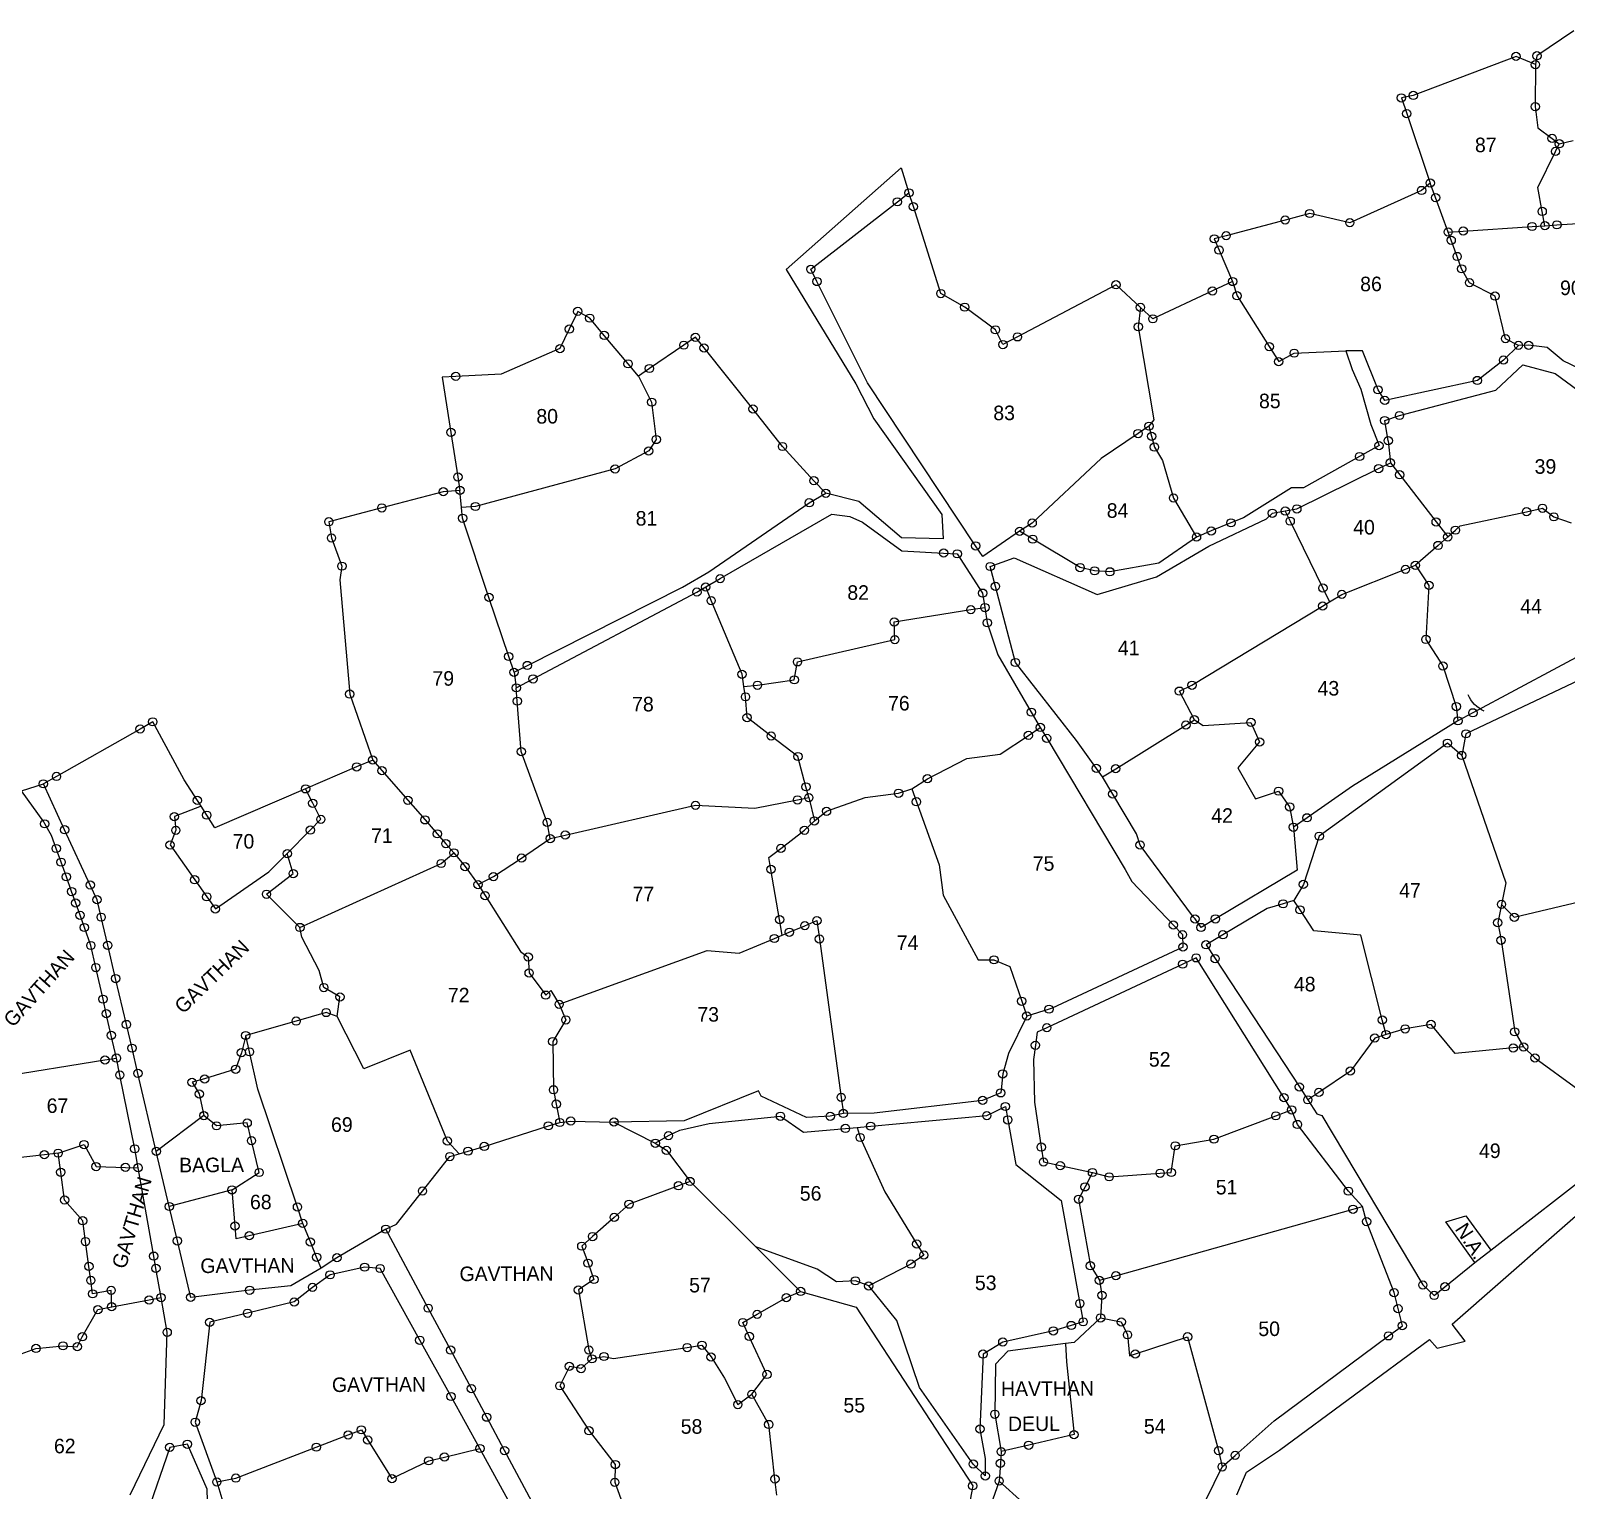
# Model space of a CAD drawing. Header units: metres. Extents: x 267555 to 271401, y 2138064 to 2142263.
# Drawn here: x 268883 to 269843, y 2140527 to 2141440 of the extents above; entities that cross this region are included whole.
import ezdxf

# ---------------------------------------------------------------- set-up
doc = ezdxf.new("R2010")
doc.units = ezdxf.units.M
for name, color, linetype in [('OFF', 1, 'Continuous'), ('POLY_PARCEL', 6, 'Continuous'), ('POLY_ROAD', 30, 'Continuous'), ('SYM_LOGO', 1, 'Continuous'), ('SYM_STONE', 1, 'Continuous'), ('TEXT_MAPIN', 7, 'Continuous'), ('TEXT_PARCEL', 7, 'Continuous'), ('V_BOUND_LINE', 7, 'Continuous')]:
    doc.layers.add(name, color=color, linetype=linetype)
doc.styles.add('TEXT_MAP', font='', dxfattribs={"height": 2.5})
doc.styles.get('TEXT_MAP').set_extended_font_data('Kruti Dev 050')

msp = doc.modelspace()

# ---------------------------------------------------------------- linework, layer by layer
at = {"layer": 'OFF'}
for p, q in [((269427.21, 2141354.2), (269432.08, 2141338.53)), ((269731.85, 2141183.53), (269733.21, 2141169.73)), ((269185.02, 2141038.67), (269186.43, 2141028.98)), ((268877.01, 2140964.55), (268890.63, 2140968.9)), ((269762.56, 2140616.06), (269779.88, 2140620.3)), ((269613.09, 2140511.6), (269627.99, 2140541.71))]:
    msp.add_line(p, q, dxfattribs=at)
at = {"layer": 'POLY_PARCEL'}
for p, q in [((269823.93, 2141418.71), (269823.83, 2141392.46)), ((269823.83, 2141392.46), (269825.43, 2141379.25)), ((269825.43, 2141379.25), (269834.35, 2141372.6)), ((269825.34, 2141341.92), (269836.5, 2141364.45)), ((269834.35, 2141372.6), (269838.87, 2141369.24)), ((269836.5, 2141364.45), (269838.87, 2141369.24)), ((269838.87, 2141369.24), (269847.6, 2141371.27)), ((269761.48, 2141335.56), (269758.14, 2141344.68)), ((269769.36, 2141314.04), (269761.48, 2141335.56)), ((269828.17, 2141326.91), (269825.34, 2141341.92)), ((269829.85, 2141318.01), (269828.17, 2141326.91)), ((269778.76, 2141314.65), (269821.84, 2141317.48)), ((269821.84, 2141317.48), (269829.85, 2141318.01)), ((269829.85, 2141318.01), (269837.37, 2141318.52)), ((269837.37, 2141318.52), (269863.3, 2141320.29)), ((269769.36, 2141314.04), (269778.76, 2141314.65)), ((269771.25, 2141308.88), (269769.36, 2141314.04)), ((269774.96, 2141298.75), (269771.25, 2141308.88)), ((269777.78, 2141291.03), (269774.96, 2141298.75)), ((269782.7, 2141282.34), (269777.78, 2141291.03)), ((269634.52, 2141283.07), (269637.27, 2141274.16)), ((269798.65, 2141273.95), (269782.7, 2141282.34)), ((269637.27, 2141274.16), (269657.41, 2141242.36)), ((269805.2, 2141247.31), (269798.65, 2141273.95)), ((269576.87, 2141266.9), (269575.5, 2141254.72)), ((269575.5, 2141254.72), (269585.2, 2141196.66)), ((269657.41, 2141242.36), (269663.36, 2141232.98)), ((269673.03, 2141238.27), (269705.42, 2141239.76)), ((269813.34, 2141243.16), (269805.2, 2141247.31)), ((269663.36, 2141232.98), (269673.03, 2141238.27)), ((269262.8, 2141223.97), (269271.09, 2141207.64)), ((269271.09, 2141207.64), (269273.97, 2141184.25)), ((269582.19, 2141192.61), (269575.41, 2141188)), ((269585.2, 2141196.66), (269582.19, 2141192.61)), ((269582.19, 2141192.61), (269583.85, 2141186.29)), ((269273.97, 2141184.25), (269269.28, 2141177.1)), ((269575.41, 2141188), (269552.37, 2141172.31)), ((269583.85, 2141186.29), (269585.62, 2141179.53)), ((269269.28, 2141177.1), (269248.23, 2141165.84)), ((269552.37, 2141172.31), (269509.16, 2141132.01)), ((269585.62, 2141179.53), (269590.7, 2141171.16)), ((269248.23, 2141165.84), (269160.9, 2141142.37)), ((269590.7, 2141171.16), (269597.54, 2141147.68)), ((269733.21, 2141169.73), (269739.02, 2141162.21)), ((269739.02, 2141162.21), (269761.82, 2141132.72)), ((269152.22, 2141141.82), (269151.21, 2141152.45)), ((269597.54, 2141147.68), (269611.95, 2141123.28)), ((269160.9, 2141142.37), (269152.22, 2141141.82)), ((269152.86, 2141135.03), (269152.22, 2141141.82)), ((269169.37, 2141085.55), (269152.86, 2141135.03)), ((269667.41, 2141139.58), (269667.45, 2141139.5)), ((269667.45, 2141139.5), (269670.54, 2141133.18)), ((269776.85, 2141130.2), (269818.38, 2141139.13)), ((269818.38, 2141139.13), (269828.36, 2141141.28)), ((269828.36, 2141141.28), (269835.45, 2141135.9)), ((269835.45, 2141135.9), (269846.3, 2141132.19)), ((269509.16, 2141132.01), (269501.31, 2141126.89)), ((269670.54, 2141133.18), (269690.99, 2141091.35)), ((269761.82, 2141132.72), (269769.1, 2141123.3)), ((269769.1, 2141123.3), (269773.89, 2141127.57)), ((269773.89, 2141127.57), (269776.85, 2141130.2)), ((269763.05, 2141118), (269748.88, 2141105.58)), ((269769.1, 2141123.3), (269763.05, 2141118)), ((269742.64, 2141103.11), (269748.88, 2141105.58)), ((269748.88, 2141105.58), (269757.35, 2141093.05)), ((269702.84, 2141087.4), (269742.64, 2141103.11)), ((269181.72, 2141048.56), (269169.37, 2141085.55)), ((269308.34, 2141083.48), (269304.94, 2141092.03)), ((269690.99, 2141091.35), (269695.19, 2141082.76)), ((269695.19, 2141082.76), (269702.84, 2141087.4)), ((269757.35, 2141093.05), (269755.42, 2141059.22)), ((269327.64, 2141037.41), (269308.34, 2141083.48)), ((269422.86, 2141070.17), (269470.79, 2141077.88)), ((269470.79, 2141077.88), (269479.57, 2141079.16)), ((269609.11, 2141030.6), (269690.81, 2141080.11)), ((269690.81, 2141080.11), (269695.19, 2141082.76)), ((269423.22, 2141059.11), (269422.86, 2141070.17)), ((269362.33, 2141045.2), (269423.22, 2141059.11)), ((269755.42, 2141059.22), (269766.06, 2141042.65)), ((269185.02, 2141038.67), (269181.72, 2141048.56)), ((269328.74, 2141029.69), (269327.64, 2141037.41)), ((269360.34, 2141033.97), (269362.33, 2141045.2)), ((269766.06, 2141042.65), (269774.44, 2141017.24)), ((269187.09, 2141020.64), (269186.43, 2141028.98)), ((269328.74, 2141029.69), (269337.34, 2141030.6)), ((269329.84, 2141023.32), (269328.74, 2141029.69)), ((269337.34, 2141030.6), (269360.34, 2141033.97)), ((269601.25, 2141026.9), (269609.11, 2141030.6)), ((269189.59, 2140989.05), (269187.09, 2141020.64)), ((269330.83, 2141010.34), (269329.84, 2141023.32)), ((269610.59, 2141008.98), (269601.25, 2141026.9)), ((269601.25, 2141026.9), (269601.25, 2141026.9)), ((269345.88, 2140998.82), (269330.83, 2141010.34)), ((269605.3, 2141005.69), (269610.59, 2141008.98)), ((269610.59, 2141008.98), (269616, 2141005.41)), ((269774.44, 2141017.24), (269775.45, 2141008.33)), ((269489.12, 2140987.38), (269506.78, 2140999.21)), ((269506.78, 2140999.21), (269514.21, 2141004.19)), ((269561.38, 2140978.38), (269605.3, 2141005.69)), ((269616, 2141005.41), (269645.96, 2141007.36)), ((269645.96, 2141007.36), (269651.41, 2140995.11)), ((269362.62, 2140986), (269345.88, 2140998.82)), ((269651.41, 2140995.11), (269637.71, 2140978.88)), ((269096.62, 2140983.81), (269102.42, 2140977.17)), ((269205.77, 2140944.8), (269189.59, 2140989.05)), ((269367.65, 2140967.04), (269362.62, 2140986)), ((269443.63, 2140972.1), (269468.26, 2140984.8)), ((269468.26, 2140984.8), (269489.12, 2140987.38)), ((269777.84, 2140986.66), (269805.52, 2140907.04)), ((269102.42, 2140977.17), (269118.65, 2140958.63)), ((269433.85, 2140965.77), (269443.63, 2140972.1)), ((269443.63, 2140972.1), (269443.63, 2140972.1)), ((269553.14, 2140973.26), (269561.38, 2140978.38)), ((269637.71, 2140978.88), (269648.89, 2140959.47)), ((269059.15, 2140956.77), (269054.66, 2140965.77)), ((269369.45, 2140960.27), (269367.65, 2140967.04)), ((269404.7, 2140960.46), (269425.56, 2140963.03)), ((269425.56, 2140963.03), (269433.85, 2140965.77)), ((269433.85, 2140965.77), (269436.75, 2140957.7)), ((269648.89, 2140959.47), (269663.25, 2140964.33)), ((269663.25, 2140964.33), (269670.19, 2140954.49)), ((268989.25, 2140954.97), (268972.55, 2140948.41)), ((269064.17, 2140946.72), (269059.15, 2140956.77)), ((269118.65, 2140958.63), (269129.37, 2140946.38)), ((269217.08, 2140936.88), (269298.55, 2140955.51)), ((269298.55, 2140955.51), (269335.75, 2140953.69)), ((269335.75, 2140953.69), (269362.36, 2140958.88)), ((269362.36, 2140958.88), (269369.45, 2140960.27)), ((269369.45, 2140960.27), (269369.45, 2140960.27)), ((269369.45, 2140960.27), (269372.89, 2140945.73)), ((269372.89, 2140945.73), (269380.51, 2140951.77)), ((269380.51, 2140951.77), (269404.7, 2140960.46)), ((269436.75, 2140957.7), (269450.89, 2140918.27)), ((269670.19, 2140954.49), (269672.57, 2140941.79)), ((268972.55, 2140948.41), (268973.5, 2140939.87)), ((269057.59, 2140939.99), (269064.17, 2140946.72)), ((269129.37, 2140946.38), (269137.03, 2140937.63)), ((269207.68, 2140934.67), (269205.77, 2140944.8)), ((269366.67, 2140939.85), (269372.89, 2140945.73)), ((269372.89, 2140945.73), (269372.89, 2140945.73)), ((268973.5, 2140939.87), (268969.88, 2140930.7)), ((269043.2, 2140925.26), (269057.59, 2140939.99)), ((269137.03, 2140937.63), (269142.4, 2140931.49)), ((269189.77, 2140922.5), (269207.68, 2140934.67)), ((269207.68, 2140934.67), (269217.08, 2140936.88)), ((269351.95, 2140928.57), (269366.67, 2140939.85)), ((268969.88, 2140930.7), (268985.29, 2140908.92)), ((269031.65, 2140913.92), (269043.2, 2140925.26)), ((269046.93, 2140912.77), (269043.2, 2140925.26)), ((269139.46, 2140919.11), (269147.42, 2140925.75)), ((269142.4, 2140931.49), (269147.42, 2140925.75)), ((269147.42, 2140925.75), (269154.38, 2140917.14)), ((269172.15, 2140910.9), (269189.77, 2140922.5)), ((269344.48, 2140922.84), (269351.95, 2140928.57)), ((269345.76, 2140915.44), (269344.48, 2140922.84)), ((268998.2, 2140890.66), (269031.65, 2140913.92)), ((269030.19, 2140899.88), (269046.93, 2140912.77)), ((269051.1, 2140879.09), (269139.46, 2140919.11)), ((269154.38, 2140917.14), (269162.5, 2140905.9)), ((269351.18, 2140883.98), (269345.76, 2140915.44)), ((269450.89, 2140918.27), (269453.46, 2140899.2)), ((268985.29, 2140908.92), (268992.84, 2140898.24)), ((269162.5, 2140905.9), (269172.15, 2140910.9)), ((269162.5, 2140905.9), (269166.94, 2140899.01)), ((269805.52, 2140907.04), (269802.72, 2140893.52)), ((269810.73, 2140885.45), (269892.03, 2140904.87)), ((268992.84, 2140898.24), (268998.2, 2140890.66)), ((269051.1, 2140879.09), (269030.19, 2140899.88)), ((269166.94, 2140899.01), (269189.04, 2140864.15)), ((269453.46, 2140899.2), (269475.33, 2140858.81)), ((269676.67, 2140890.1), (269672.86, 2140895.88)), ((269802.72, 2140893.52), (269800.35, 2140882.07)), ((269802.72, 2140893.52), (269810.73, 2140885.45)), ((269352.85, 2140874.27), (269351.18, 2140883.98)), ((269685.27, 2140877.02), (269676.67, 2140890.1)), ((269052.22, 2140873.05), (269051.1, 2140879.09)), ((269347.9, 2140872.2), (269352.85, 2140874.27)), ((269352.85, 2140874.27), (269357.22, 2140876.11)), ((269357.22, 2140876.11), (269366.94, 2140880.19)), ((269366.94, 2140880.19), (269374.5, 2140883.36)), ((269374.5, 2140883.36), (269376.07, 2140871.88)), ((269714.64, 2140874.32), (269685.27, 2140877.02)), ((269728.14, 2140821.25), (269714.64, 2140874.32)), ((269800.35, 2140882.07), (269802.41, 2140871.07)), ((269063.22, 2140852.25), (269052.22, 2140873.05)), ((269213.25, 2140831.04), (269305.8, 2140864.74)), ((269305.8, 2140864.74), (269325.93, 2140862.98)), ((269325.93, 2140862.98), (269347.9, 2140872.2)), ((269376.07, 2140871.88), (269389.66, 2140772.83)), ((269802.41, 2140871.07), (269810.96, 2140813.82)), ((269189.04, 2140864.15), (269193.92, 2140860.6)), ((269193.92, 2140860.6), (269194.48, 2140850.63)), ((269475.33, 2140858.81), (269485.23, 2140858.86)), ((269485.23, 2140858.86), (269495.16, 2140854.67)), ((269066.05, 2140841.5), (269063.22, 2140852.25)), ((269194.48, 2140850.63), (269204.87, 2140836.77)), ((269495.16, 2140854.67), (269502.59, 2140832.96)), ((269076.16, 2140835.65), (269066.05, 2140841.5)), ((269074.48, 2140823.48), (269076.16, 2140835.65)), ((269204.87, 2140836.77), (269207.98, 2140839.57)), ((269207.98, 2140839.57), (269213.25, 2140831.04)), ((269213.25, 2140831.04), (269217.44, 2140821.29)), ((269502.59, 2140832.96), (269505.76, 2140823.69)), ((269048.77, 2140820.53), (269017.19, 2140811.53)), ((269067.52, 2140825.88), (269048.77, 2140820.53)), ((269074.48, 2140823.48), (269067.52, 2140825.88)), ((269090.99, 2140790.74), (269074.48, 2140823.48)), ((269217.44, 2140821.29), (269209.22, 2140807.78)), ((269730.47, 2140812.1), (269728.14, 2140821.25)), ((269758.62, 2140818.44), (269742.47, 2140815.66)), ((269773.73, 2140800.25), (269758.62, 2140818.44)), ((269017.19, 2140811.53), (269014.51, 2140800.76)), ((269019.58, 2140801.31), (269017.19, 2140811.53)), ((269209.22, 2140807.78), (269209.72, 2140777.56)), ((269723.44, 2140809.92), (269708.17, 2140789.28)), ((269730.47, 2140812.1), (269723.44, 2140809.92)), ((269742.47, 2140815.66), (269730.47, 2140812.1)), ((269810.96, 2140813.82), (269816.51, 2140804.34)), ((268929.17, 2140796.22), (268936.33, 2140797.37)), ((269014.51, 2140800.76), (269010.88, 2140790.42)), ((269024.75, 2140778.04), (269019.58, 2140801.31)), ((269120.13, 2140802.34), (269090.99, 2140790.74)), ((269143.36, 2140745.5), (269120.13, 2140802.34)), ((269810.05, 2140803.72), (269773.73, 2140800.25)), ((269816.51, 2140804.34), (269810.05, 2140803.72)), ((269816.51, 2140804.34), (269823.66, 2140797.47)), ((269823.66, 2140797.47), (269850.54, 2140777.98)), ((268850.26, 2140783.57), (268929.17, 2140796.22)), ((269010.88, 2140790.42), (268991.5, 2140784.32)), ((269708.17, 2140789.28), (269688.49, 2140775.96)), ((268991.5, 2140784.32), (268983.61, 2140782.23)), ((268983.61, 2140782.23), (268988.16, 2140774.96)), ((269049.57, 2140704.24), (269024.75, 2140778.04)), ((268988.16, 2140774.96), (268991.01, 2140761.43)), ((269209.72, 2140777.56), (269211.44, 2140768.61)), ((269211.44, 2140768.61), (269213.66, 2140757.11)), ((269389.66, 2140772.83), (269391.04, 2140762.76)), ((269688.49, 2140775.96), (269681.56, 2140771.28)), ((268991.01, 2140761.43), (268961.28, 2140739.06)), ((268998.91, 2140755.02), (268991.01, 2140761.43)), ((269622.83, 2140746.67), (269661.54, 2140761.26)), ((269661.54, 2140761.26), (269671.45, 2140764.99)), ((269018.13, 2140756.82), (268998.91, 2140755.02)), ((269020.8, 2140745.74), (269018.13, 2140756.82)), ((269166.41, 2140742.13), (269206.51, 2140755.03)), ((269206.51, 2140755.03), (269213.66, 2140757.11)), ((269213.66, 2140757.11), (269220.51, 2140758.03)), ((269220.51, 2140758.03), (269247.53, 2140757.42)), ((269399.75, 2140754.06), (269401.56, 2140747.72)), ((268899.88, 2140737.94), (268916.05, 2140743.3)), ((268916.05, 2140743.3), (268923.59, 2140729.55)), ((269025.6, 2140725.82), (269020.8, 2140745.74)), ((269150.66, 2140737.51), (269143.36, 2140745.5)), ((269156.29, 2140739.16), (269166.41, 2140742.13)), ((269273.41, 2140744.13), (269280.35, 2140739.73)), ((269280.35, 2140739.73), (269295.14, 2140720.23)), ((269401.56, 2140747.72), (269416.93, 2140713.81)), ((269596.17, 2140725.85), (269598.61, 2140742.51)), ((269598.61, 2140742.51), (269622.83, 2140746.67)), ((268891.25, 2140736.94), (268852.67, 2140732.44)), ((268899.88, 2140737.94), (268891.25, 2140736.94)), ((268901.52, 2140725.99), (268899.88, 2140737.94)), ((269127.79, 2140714.23), (269144.86, 2140735.8)), ((269144.86, 2140735.8), (269150.66, 2140737.51)), ((269150.66, 2140737.51), (269156.29, 2140739.16)), ((268903.9, 2140708.61), (268901.52, 2140725.99)), ((268923.59, 2140729.55), (268941.96, 2140729.03)), ((268941.96, 2140729.03), (268949.89, 2140728.81)), ((269008.62, 2140714.97), (269025.6, 2140725.82)), ((269546.85, 2140725.82), (269557.3, 2140723.14)), ((269557.3, 2140723.14), (269589.19, 2140725.37)), ((269589.19, 2140725.37), (269596.17, 2140725.85)), ((269008.62, 2140714.97), (268969.41, 2140704.56)), ((269010.53, 2140692.34), (269008.62, 2140714.97)), ((269111.44, 2140693.56), (269127.79, 2140714.23)), ((269287.89, 2140717.53), (269257, 2140706.01)), ((269295.14, 2140720.23), (269287.89, 2140717.53)), ((269295.14, 2140720.23), (269336.37, 2140679.28)), ((269416.93, 2140713.81), (269436.94, 2140681.07)), ((268915.23, 2140695.65), (268903.9, 2140708.61)), ((269052.87, 2140694), (269049.57, 2140704.24)), ((269257, 2140706.01), (269247.71, 2140697.77)), ((269561.49, 2140661.29), (269709.83, 2140702.87)), ((269709.83, 2140702.87), (269715.72, 2140704.52)), ((268917, 2140682.63), (268915.23, 2140695.65)), ((269011.2, 2140684.42), (269010.53, 2140692.34)), ((269052.87, 2140694), (269019.44, 2140686.32)), ((269057.65, 2140682.39), (269052.87, 2140694)), ((269104.82, 2140690.4), (269111.44, 2140693.56)), ((269247.71, 2140697.77), (269234.16, 2140685.76)), ((269767.96, 2140694.94), (269780.31, 2140698.79)), ((269786.12, 2140669.5), (269767.96, 2140694.94)), ((269780.31, 2140698.79), (269795.97, 2140677.16)), ((268919.11, 2140667.11), (268917, 2140682.63)), ((269019.44, 2140686.32), (269011.2, 2140684.42)), ((269061.57, 2140672.85), (269057.65, 2140682.39)), ((269234.16, 2140685.76), (269227.42, 2140679.77)), ((269064.42, 2140666.03), (269061.57, 2140672.85)), ((269227.42, 2140679.77), (269231.31, 2140669.12)), ((269441.39, 2140674.19), (269433.27, 2140668.55)), ((269436.94, 2140681.07), (269441.39, 2140674.19)), ((268920.3, 2140658.39), (268919.11, 2140667.11)), ((269231.31, 2140669.12), (269235.03, 2140658.93)), ((269433.27, 2140668.55), (269406.88, 2140654.88)), ((268921.44, 2140649.97), (268920.3, 2140658.39)), ((269235.03, 2140658.93), (269225.27, 2140652.36)), ((269551.15, 2140658.4), (269561.49, 2140661.29)), ((268933.05, 2140652.13), (268921.44, 2140649.97)), ((268933.37, 2140641.91), (268933.05, 2140652.13)), ((268933.37, 2140641.91), (268956.78, 2140646.1)), ((268956.78, 2140646.1), (268964.25, 2140647.63)), ((269225.27, 2140652.36), (269231.84, 2140614.84)), ((269337.11, 2140637.14), (269355.37, 2140647.56)), ((269355.37, 2140647.56), (269364.29, 2140651.45)), ((268914.98, 2140623.11), (268924.74, 2140640.09)), ((268924.74, 2140640.09), (268933.37, 2140641.91)), ((269328.14, 2140632.01), (269337.11, 2140637.14)), ((269551.92, 2140634.91), (269564.89, 2140632.38)), ((269332.18, 2140623.31), (269328.14, 2140632.01)), ((269564.89, 2140632.38), (269568.78, 2140624.32)), ((268865.35, 2140608.36), (268886.01, 2140615.81)), ((268886.01, 2140615.81), (268902.92, 2140617.43)), ((268902.92, 2140617.43), (268911.84, 2140616.89)), ((268911.84, 2140616.89), (268914.98, 2140623.11)), ((269231.84, 2140614.84), (269233.76, 2140609.31)), ((269247.25, 2140609.53), (269293.34, 2140616.34)), ((269293.34, 2140616.34), (269302.59, 2140617.8)), ((269302.59, 2140617.8), (269308.27, 2140610.46)), ((269343.2, 2140599.55), (269332.18, 2140623.31)), ((269530.07, 2140618.89), (269530.52, 2140607.37)), ((269568.78, 2140624.32), (269570.04, 2140611.16)), ((269573.68, 2140612.36), (269606.34, 2140623.11)), ((269606.34, 2140623.11), (269625.75, 2140551.87)), ((269233.76, 2140609.31), (269227, 2140603.15)), ((269233.76, 2140609.31), (269241.28, 2140610.76)), ((269241.28, 2140610.76), (269247.25, 2140609.53)), ((269308.27, 2140610.46), (269316.72, 2140597.25)), ((269530.52, 2140607.37), (269535.31, 2140561.88)), ((269570.04, 2140611.16), (269573.68, 2140612.36)), ((269219.63, 2140604.57), (269213.72, 2140592.42)), ((269227, 2140603.15), (269219.63, 2140604.57)), ((269316.72, 2140597.25), (269325.01, 2140580.68)), ((269333.79, 2140587.11), (269343.2, 2140599.55)), ((269213.72, 2140592.42), (269231.94, 2140564.31)), ((269325.01, 2140580.68), (269333.79, 2140587.11)), ((269344.37, 2140568.25), (269333.79, 2140587.11)), ((269348.23, 2140534.1), (269344.37, 2140568.25)), ((269061.36, 2140554.05), (269081.29, 2140561.71)), ((269081.29, 2140561.71), (269089.53, 2140564.88)), ((269089.53, 2140564.88), (269093.52, 2140558.53)), ((269093.52, 2140558.53), (269108.69, 2140534.38)), ((269231.94, 2140564.31), (269248.37, 2140543.19)), ((269535.31, 2140561.88), (269506.97, 2140555.27)), ((269011.03, 2140534.71), (269061.36, 2140554.05)), ((269131.65, 2140545.49), (269141.5, 2140547.86)), ((269141.5, 2140547.86), (269163.73, 2140553.21)), ((269506.97, 2140555.27), (269489.75, 2140551.26)), ((269625.75, 2140551.87), (269627.99, 2140541.71)), ((269108.69, 2140534.38), (269131.65, 2140545.49)), ((269248.37, 2140543.19), (269248.1, 2140532.09)), ((268999.13, 2140532.3), (269011.03, 2140534.71)), ((269248.1, 2140532.09), (269251.74, 2140521.67)), ((269349.36, 2140524.11), (269348.23, 2140534.1)), ((269530.48, 2140495.12), (269488.5, 2140532.87))]:
    msp.add_line(p, q, dxfattribs=at)
at = {"layer": 'POLY_ROAD'}
for p, q in [((269424.84, 2141332.9), (269432.08, 2141338.53)), ((269370.68, 2141290.75), (269424.84, 2141332.9)), ((269374.51, 2141283.07), (269370.68, 2141290.75)), ((269406.15, 2141219.65), (269374.51, 2141283.07)), ((269715.82, 2141239.81), (269705.42, 2141239.76)), ((269705.42, 2141239.76), (269709.22, 2141228.15)), ((269725.5, 2141215.35), (269715.82, 2141239.81)), ((269813.34, 2141243.16), (269803.97, 2141233.95)), ((269819.67, 2141243.18), (269813.34, 2141243.16)), ((269831.18, 2141241.77), (269819.67, 2141243.18)), ((269841.19, 2141233.51), (269831.18, 2141241.77)), ((269803.97, 2141233.95), (269787.62, 2141221.2)), ((269799.14, 2141215.05), (269816.07, 2141230.96)), ((269816.07, 2141230.96), (269836.2, 2141225.65)), ((269851.2, 2141228.58), (269841.19, 2141233.51)), ((269709.22, 2141228.15), (269714.69, 2141215.71)), ((269787.62, 2141221.2), (269729.69, 2141208.72)), ((269836.2, 2141225.65), (269857.54, 2141209.93)), ((269473.79, 2141117.74), (269406.15, 2141219.65)), ((269714.69, 2141215.71), (269721.03, 2141193.73)), ((269729.69, 2141208.72), (269725.5, 2141215.35)), ((269738.92, 2141199.3), (269799.14, 2141215.05)), ((269721.03, 2141193.73), (269726.09, 2141180.46)), ((269729.66, 2141196.17), (269738.92, 2141199.3)), ((269731.85, 2141183.53), (269729.66, 2141196.17)), ((269713.92, 2141173.63), (269678.94, 2141154)), ((269726.09, 2141180.46), (269713.92, 2141173.63)), ((269674.71, 2141140.88), (269725.83, 2141166.09)), ((269725.83, 2141166.09), (269733.21, 2141169.73)), ((269671.43, 2141153.97), (269641.24, 2141135.36)), ((269678.94, 2141154), (269671.43, 2141153.97)), ((269306.88, 2141101.59), (269369.71, 2141144.71)), ((269369.71, 2141144.71), (269380.09, 2141150.65)), ((269313.99, 2141097.26), (269383.91, 2141137.67)), ((269383.91, 2141137.67), (269395.02, 2141136.18)), ((269395.02, 2141136.18), (269403.04, 2141132.6)), ((269619.67, 2141117.49), (269655.74, 2141134.61)), ((269641.24, 2141135.36), (269633.49, 2141132.16)), ((269655.74, 2141134.61), (269659.38, 2141138.15)), ((269659.38, 2141138.15), (269667.41, 2141139.58)), ((269667.41, 2141139.58), (269667.43, 2141139.58)), ((269667.43, 2141139.58), (269674.71, 2141140.88)), ((269403.04, 2141132.6), (269427.65, 2141114.67)), ((269501.31, 2141126.89), (269478.19, 2141111.1)), ((269509.52, 2141121.96), (269501.31, 2141126.89)), ((269621.15, 2141127.07), (269611.95, 2141123.28)), ((269633.49, 2141132.16), (269621.15, 2141127.07)), ((269427.65, 2141114.67), (269453.76, 2141113.24)), ((269478.19, 2141111.1), (269473.79, 2141117.74)), ((269539.13, 2141104.18), (269509.52, 2141121.96)), ((269586.9, 2141098.4), (269619.67, 2141117.49)), ((269611.95, 2141123.28), (269588.41, 2141106.86)), ((269453.76, 2141113.24), (269462.25, 2141112.78)), ((269462.25, 2141112.78), (269478.15, 2141088.19)), ((269482.89, 2141104.85), (269497.94, 2141110.33)), ((269486.16, 2141092.42), (269482.89, 2141104.85)), ((269497.94, 2141110.33), (269549.85, 2141087.41)), ((269588.41, 2141106.86), (269557.74, 2141101.53)), ((269290.44, 2141091.85), (269306.88, 2141101.59)), ((269304.94, 2141092.03), (269313.99, 2141097.26)), ((269548.17, 2141102.14), (269539.13, 2141104.18)), ((269557.74, 2141101.53), (269548.17, 2141102.14)), ((269549.85, 2141087.41), (269586.9, 2141098.4)), ((269193.39, 2141042.95), (269290.44, 2141091.85)), ((269196.95, 2141034.55), (269299.44, 2141088.85)), ((269299.44, 2141088.85), (269304.94, 2141092.03)), ((269478.15, 2141088.19), (269479.57, 2141079.16)), ((269498.68, 2141044.82), (269486.16, 2141092.42)), ((269479.57, 2141079.16), (269481.08, 2141069.63)), ((269481.08, 2141069.63), (269487.63, 2141049.55)), ((269866.01, 2141056.84), (269784.82, 2141013.35)), ((269487.63, 2141049.55), (269508.6, 2141013.76)), ((269185.02, 2141038.67), (269193.39, 2141042.95)), ((269536.8, 2140995.96), (269498.68, 2141044.82)), ((269859.28, 2141037.42), (269780.48, 2141000.19)), ((269186.43, 2141028.98), (269196.95, 2141034.55)), ((269508.6, 2141013.76), (269514.21, 2141004.19)), ((269784.82, 2141013.35), (269775.45, 2141008.33)), ((269514.21, 2141004.19), (269518.25, 2140997.42)), ((269775.45, 2141008.33), (269709.55, 2140967.45)), ((269780.48, 2141000.19), (269777.84, 2140986.66)), ((269518.25, 2140997.42), (269567.33, 2140915.33)), ((269549.31, 2140978.58), (269536.8, 2140995.96)), ((269768.91, 2140994.34), (269688.69, 2140936.19)), ((269777.84, 2140986.66), (269768.91, 2140994.34)), ((269553.14, 2140973.26), (269549.31, 2140978.58)), ((269559.5, 2140962.54), (269553.14, 2140973.26)), ((268890.82, 2140945.06), (268877.01, 2140964.55)), ((268903.93, 2140940.2), (268890.63, 2140968.9)), ((269574.3, 2140937.59), (269559.5, 2140962.54)), ((269709.55, 2140967.45), (269681.05, 2140947.68)), ((268891.49, 2140943.92), (268890.82, 2140945.06)), ((268895.79, 2140936.58), (268891.49, 2140943.92)), ((269681.05, 2140947.68), (269672.57, 2140941.79)), ((269672.57, 2140941.79), (269674.91, 2140914.91)), ((268898.68, 2140928.48), (268895.79, 2140936.58)), ((268919.96, 2140905.61), (268903.93, 2140940.2)), ((269576.65, 2140930.65), (269574.3, 2140937.59)), ((269688.69, 2140936.19), (269678.79, 2140906.02)), ((268901.73, 2140919.93), (268898.68, 2140928.48)), ((269610.12, 2140885.63), (269576.65, 2140930.65)), ((268905, 2140910.74), (268901.73, 2140919.93)), ((269567.33, 2140915.33), (269571.5, 2140907.87)), ((269674.91, 2140914.91), (269623.78, 2140884.45)), ((268908.28, 2140901.55), (268905, 2140910.74)), ((268924.19, 2140896.46), (268919.96, 2140905.61)), ((269571.5, 2140907.87), (269597.44, 2140880.62)), ((269678.79, 2140906.02), (269672.86, 2140895.88)), ((268910.84, 2140894.36), (268908.28, 2140901.55)), ((268913.58, 2140886.68), (268910.84, 2140894.36)), ((268926.77, 2140885.52), (268924.19, 2140896.46)), ((269666.11, 2140893.86), (269656.05, 2140890.85)), ((269672.86, 2140895.88), (269666.11, 2140893.86)), ((268916.29, 2140879.08), (268913.58, 2140886.68)), ((268930.92, 2140867.92), (268926.77, 2140885.52)), ((269611.01, 2140884.39), (269610.12, 2140885.63)), ((269614.79, 2140879.09), (269611.01, 2140884.39)), ((269623.78, 2140884.45), (269614.79, 2140879.09)), ((269656.05, 2140890.85), (269628.46, 2140874.51)), ((268920.31, 2140867.81), (268916.29, 2140879.08)), ((269597.44, 2140880.62), (269603.17, 2140874.6)), ((269603.17, 2140874.6), (269603.47, 2140866.86)), ((269628.46, 2140874.51), (269617.9, 2140868.26)), ((268923.45, 2140854), (268920.31, 2140867.81)), ((268935.82, 2140847.14), (268930.92, 2140867.92)), ((269603.47, 2140866.86), (269521.56, 2140828.55)), ((269617.9, 2140868.26), (269623.58, 2140859.61)), ((269603.31, 2140856.14), (269518.32, 2140816.39)), ((269611.71, 2140860.07), (269603.31, 2140856.14)), ((269666.64, 2140772.65), (269611.71, 2140860.07)), ((269623.58, 2140859.61), (269676.27, 2140779.35)), ((268927.94, 2140834.25), (268923.45, 2140854)), ((268942.58, 2140818.42), (268935.82, 2140847.14)), ((268930.01, 2140825.17), (268927.94, 2140834.25)), ((269519.68, 2140827.97), (269505.76, 2140823.69)), ((269521.56, 2140828.55), (269519.68, 2140827.97)), ((268933.1, 2140811.61), (268930.01, 2140825.17)), ((268946.07, 2140803.61), (268942.58, 2140818.42)), ((269505.76, 2140823.69), (269494.26, 2140800.16)), ((268936.33, 2140797.37), (268933.1, 2140811.61)), ((269512.26, 2140813.56), (269511.16, 2140805.42)), ((269518.32, 2140816.39), (269512.26, 2140813.56)), ((268938.47, 2140786.8), (268936.33, 2140797.37)), ((268949.78, 2140787.85), (268946.07, 2140803.61)), ((269494.26, 2140800.16), (269490.7, 2140787.51)), ((269511.16, 2140805.42), (269509.96, 2140796.49)), ((268961.28, 2140739.06), (268949.78, 2140787.85)), ((269509.96, 2140796.49), (269510.49, 2140769.91)), ((268947.81, 2140740.62), (268938.47, 2140786.8)), ((269490.7, 2140787.51), (269489.47, 2140775.64)), ((269676.27, 2140779.35), (269681.56, 2140771.28)), ((269338.05, 2140776.94), (269291.41, 2140758.15)), ((269339.61, 2140773.6), (269338.05, 2140776.94)), ((269368.08, 2140760.33), (269339.61, 2140773.6)), ((269478.14, 2140770.94), (269410.4, 2140762.86)), ((269489.47, 2140775.64), (269478.14, 2140770.94)), ((269510.49, 2140769.91), (269514.81, 2140741.72)), ((269671.45, 2140764.99), (269666.64, 2140772.65)), ((269681.56, 2140771.28), (269687.27, 2140762.58)), ((269307.17, 2140756.42), (269351.69, 2140761.02)), ((269351.69, 2140761.02), (269366.2, 2140751.03)), ((269382.82, 2140760.99), (269368.08, 2140760.33)), ((269391.04, 2140762.76), (269382.82, 2140760.99)), ((269410.4, 2140762.86), (269391.04, 2140762.76)), ((269408.12, 2140754.82), (269480.77, 2140761.39)), ((269480.77, 2140761.39), (269492.36, 2140767.12)), ((269492.36, 2140767.12), (269493.89, 2140758.74)), ((269675.07, 2140755.88), (269671.45, 2140764.99)), ((269687.27, 2140762.58), (269690.37, 2140761.44)), ((269690.37, 2140761.44), (269753.5, 2140655.5)), ((269291.41, 2140758.15), (269247.53, 2140757.42)), ((269247.53, 2140757.42), (269273.41, 2140744.13)), ((269281.66, 2140748.91), (269288.74, 2140752.35)), ((269288.74, 2140752.35), (269307.17, 2140756.42)), ((269366.2, 2140751.03), (269392.34, 2140753.39)), ((269392.34, 2140753.39), (269399.75, 2140754.06)), ((269399.75, 2140754.06), (269408.12, 2140754.82)), ((269493.89, 2140758.74), (269499, 2140730.88)), ((269706.96, 2140714.17), (269675.07, 2140755.88)), ((268949.89, 2140728.81), (268947.81, 2140740.62)), ((269273.41, 2140744.13), (269281.66, 2140748.91)), ((269514.81, 2140741.72), (269516.24, 2140732.42)), ((268969.41, 2140704.56), (268961.28, 2140739.06)), ((269499, 2140730.88), (269527.25, 2140708.32)), ((269516.24, 2140732.42), (269526.71, 2140730.16)), ((269526.71, 2140730.16), (269546.85, 2140725.82)), ((269795.97, 2140677.16), (269870.05, 2140734.76)), ((268959.67, 2140673.53), (268949.89, 2140728.81)), ((269546.85, 2140725.82), (269542.21, 2140716.85)), ((269542.21, 2140716.85), (269538.2, 2140709.12)), ((269715.72, 2140704.52), (269706.96, 2140714.17)), ((268974.47, 2140683.06), (268969.41, 2140704.56)), ((269527.25, 2140708.32), (269538.96, 2140643.88)), ((269538.2, 2140709.12), (269545.55, 2140667.49)), ((269718.33, 2140695.13), (269715.72, 2140704.52)), ((269735.51, 2140650.69), (269718.33, 2140695.13)), ((268982.79, 2140647.76), (268974.47, 2140683.06)), ((269104.82, 2140690.4), (269074.27, 2140672.57)), ((269131.34, 2140641), (269104.82, 2140690.4)), ((268961.02, 2140665.85), (268959.67, 2140673.53)), ((269074.27, 2140672.57), (269064.42, 2140666.03)), ((269374.55, 2140665.43), (269336.37, 2140679.28)), ((269336.37, 2140679.28), (269364.29, 2140651.45)), ((269786.12, 2140669.5), (269795.97, 2140677.16)), ((268964.25, 2140647.63), (268961.02, 2140665.85)), ((269064.42, 2140666.03), (269045.37, 2140654.86)), ((269091.63, 2140666.63), (269069.99, 2140661.85)), ((269101.31, 2140665.78), (269091.63, 2140666.63)), ((269126.07, 2140620.94), (269101.31, 2140665.78)), ((269386.72, 2140657.49), (269374.55, 2140665.43)), ((269545.55, 2140667.49), (269551.15, 2140658.4)), ((269767.33, 2140654.38), (269786.12, 2140669.5)), ((269045.37, 2140654.86), (269019.63, 2140652.21)), ((269058.97, 2140654.01), (269047.55, 2140644.85)), ((269069.99, 2140661.85), (269058.97, 2140654.01)), ((269398.6, 2140658.07), (269386.72, 2140657.49)), ((269406.88, 2140654.88), (269398.6, 2140658.07)), ((269424.53, 2140633.18), (269406.88, 2140654.88)), ((269551.15, 2140658.4), (269552.79, 2140649.05)), ((269753.5, 2140655.5), (269760.6, 2140648.96)), ((269760.6, 2140648.96), (269767.33, 2140654.38)), ((268968.09, 2140625.9), (268964.25, 2140647.63)), ((269019.63, 2140652.21), (268982.79, 2140647.76)), ((268982.79, 2140647.76), (268982.79, 2140647.76)), ((269047.55, 2140644.85), (269018.33, 2140637.82)), ((269364.29, 2140651.45), (269399.05, 2140641.52)), ((269538.96, 2140643.88), (269541.04, 2140632.43)), ((269552.79, 2140649.05), (269551.92, 2140634.91)), ((269738.01, 2140640.72), (269735.51, 2140650.69)), ((269018.33, 2140637.82), (268994.66, 2140632.13)), ((269145.43, 2140614.75), (269131.34, 2140641)), ((269399.05, 2140641.52), (269471.92, 2140529.87)), ((269551.92, 2140634.91), (269535.46, 2140619.6)), ((269740.7, 2140630.01), (269738.01, 2140640.72)), ((268966.13, 2140568.18), (268968.09, 2140625.9)), ((268994.66, 2140632.13), (268989.25, 2140583.17)), ((269438.68, 2140591.46), (269424.53, 2140633.18)), ((269522.38, 2140626.76), (269490.76, 2140619.8)), ((269533.59, 2140630.17), (269522.38, 2140626.76)), ((269541.04, 2140632.43), (269533.59, 2140630.17)), ((269732.01, 2140623.66), (269740.7, 2140630.01)), ((269145.65, 2140585.73), (269126.07, 2140620.94)), ((269158.38, 2140590.64), (269145.43, 2140614.75)), ((269490.76, 2140619.8), (269478.4, 2140612.26)), ((269530.07, 2140618.89), (269493.91, 2140614.1)), ((269535.46, 2140619.6), (269530.07, 2140618.89)), ((269660.42, 2140570.44), (269732.01, 2140623.66)), ((269478.4, 2140612.26), (269476.47, 2140565.38)), ((269486.11, 2140605.99), (269485.79, 2140574.65)), ((269493.91, 2140614.1), (269486.11, 2140605.99)), ((269167.96, 2140572.79), (269158.38, 2140590.64)), ((269472.28, 2140543.52), (269438.68, 2140591.46)), ((268989.25, 2140583.17), (268985.61, 2140569.65)), ((269163.73, 2140553.21), (269145.65, 2140585.73)), ((268944.85, 2140524.24), (268966.13, 2140568.18)), ((268985.61, 2140569.65), (268999.13, 2140532.3)), ((269179.11, 2140551.91), (269167.96, 2140572.79)), ((269485.79, 2140574.65), (269489.75, 2140551.26)), ((269636.12, 2140548.91), (269660.42, 2140570.44)), ((269476.47, 2140565.38), (269479.75, 2140546.91)), ((268969.7, 2140553.94), (268955.44, 2140512.05)), ((268980.73, 2140555.89), (268969.7, 2140553.94)), ((268993.04, 2140527.82), (268980.73, 2140555.89)), ((269194.02, 2140498.1), (269163.73, 2140553.21)), ((269196.14, 2140519.98), (269179.11, 2140551.91)), ((269489.75, 2140551.26), (269489.26, 2140543.93)), ((269627.99, 2140541.71), (269636.12, 2140548.91)), ((269479.81, 2140536.07), (269472.28, 2140543.52)), ((269479.75, 2140546.91), (269479.81, 2140536.07)), ((269489.26, 2140543.93), (269488.5, 2140532.87)), ((268999.13, 2140532.3), (269003.59, 2140517.73)), ((269488.5, 2140532.87), (269466.87, 2140471.68)), ((269471.92, 2140529.87), (269470.32, 2140521.18)), ((268993.96, 2140499.64), (268993.04, 2140527.82))]:
    msp.add_line(p, q, dxfattribs=at)
at = {"layer": 'SYM_LOGO', "extrusion": (0, 0, -1)}
msp.add_ellipse((269799.64, 2141032.17), major_axis=(-13.37, 13.99), ratio=1, start_param=4.318284, end_param=5.074105, dxfattribs=at)
at = {"layer": 'SYM_STONE'}
for centre in [(269811.79, 2141423.87), (269824.91, 2141424.27), (269823.93, 2141418.71), (269740.08, 2141397.91), (269747.53, 2141399.46), (269823.83, 2141392.46), (269743.43, 2141388.06), (269834.35, 2141372.6), (269836.5, 2141364.45), (269838.87, 2141369.24), (269758.14, 2141344.68), (269424.84, 2141332.9), (269432.08, 2141338.53), (269752.7, 2141340.03), (269761.48, 2141335.56), (269434.81, 2141329.9), (269682.79, 2141325.63), (269828.17, 2141326.91), (269667.38, 2141321.54), (269707.83, 2141319.87), (269769.36, 2141314.04), (269778.76, 2141314.65), (269821.84, 2141317.48), (269829.85, 2141318.01), (269837.37, 2141318.52), (269623.04, 2141309.78), (269630.49, 2141311.75), (269771.25, 2141308.88), (269626.07, 2141302.73), (269774.96, 2141298.75), (269370.68, 2141290.75), (269777.78, 2141291.03), (269374.51, 2141283.07), (269452, 2141275.56), (269561.6, 2141281.04), (269621.89, 2141277.17), (269634.52, 2141283.07), (269782.7, 2141282.34), (269466.98, 2141267.05), (269576.87, 2141266.9), (269637.27, 2141274.16), (269798.65, 2141273.95), (269224.89, 2141264.39), (269232.4, 2141260.16), (269584.61, 2141259.73), (269219.61, 2141253.33), (269241.48, 2141249.35), (269298.51, 2141248.19), (269486.17, 2141252.87), (269499.95, 2141248.46), (269575.5, 2141254.72), (269805.2, 2141247.31), (269213.78, 2141241.1), (269291.26, 2141243.27), (269303.88, 2141241.52), (269490.84, 2141243.65), (269657.41, 2141242.36), (269673.03, 2141238.27), (269813.34, 2141243.16), (269819.67, 2141243.18), (269256.38, 2141231.61), (269269.72, 2141228.67), (269663.36, 2141232.98), (269803.97, 2141233.95), (269148.57, 2141223.74), (269787.62, 2141221.2), (269725.5, 2141215.35), (269729.69, 2141208.72), (269271.09, 2141207.64), (269334.48, 2141203.39), (269738.92, 2141199.3), (269145.56, 2141188.74), (269582.19, 2141192.61), (269729.66, 2141196.17), (269273.97, 2141184.25), (269352.95, 2141179.89), (269575.41, 2141188), (269583.85, 2141186.29), (269585.62, 2141179.53), (269726.09, 2141180.46), (269731.85, 2141183.53), (269269.28, 2141177.1), (269713.92, 2141173.63), (269733.21, 2141169.73), (269149.91, 2141160.84), (269248.23, 2141165.84), (269725.83, 2141166.09), (269739.02, 2141162.21), (269140.79, 2141151.6), (269151.21, 2141152.45), (269372.62, 2141158.5), (269380.09, 2141150.65), (269102.36, 2141141.51), (269160.9, 2141142.37), (269369.71, 2141144.71), (269597.54, 2141147.68), (269674.71, 2141140.88), (269828.36, 2141141.28), (269069.21, 2141132.81), (269152.86, 2141135.03), (269509.16, 2141132.01), (269633.49, 2141132.16), (269659.38, 2141138.15), (269667.45, 2141139.5), (269670.54, 2141133.18), (269761.82, 2141132.72), (269818.38, 2141139.13), (269835.45, 2141135.9), (269070.87, 2141122.67), (269501.31, 2141126.89), (269509.52, 2141121.96), (269611.95, 2141123.28), (269621.15, 2141127.07), (269769.1, 2141123.3), (269773.89, 2141127.57), (269453.76, 2141113.24), (269462.25, 2141112.78), (269473.79, 2141117.74), (269763.05, 2141118), (269077.37, 2141105.07), (269482.89, 2141104.85), (269539.13, 2141104.18), (269548.17, 2141102.14), (269742.64, 2141103.11), (269748.88, 2141105.58), (269313.99, 2141097.26), (269486.16, 2141092.42), (269557.74, 2141101.53), (269757.35, 2141093.05), (269169.37, 2141085.55), (269299.44, 2141088.85), (269304.94, 2141092.03), (269308.34, 2141083.48), (269478.15, 2141088.19), (269690.99, 2141091.35), (269702.84, 2141087.4), (269470.79, 2141077.88), (269479.57, 2141079.16), (269690.81, 2141080.11), (269422.86, 2141070.17), (269481.08, 2141069.63), (269423.22, 2141059.11), (269755.42, 2141059.22), (269181.72, 2141048.56), (269362.33, 2141045.2), (269498.68, 2141044.82), (269185.02, 2141038.67), (269193.39, 2141042.95), (269327.64, 2141037.41), (269766.06, 2141042.65), (269186.43, 2141028.98), (269196.95, 2141034.55), (269337.34, 2141030.6), (269360.34, 2141033.97), (269601.25, 2141026.9), (269609.11, 2141030.6), (269082.25, 2141025.03), (269187.09, 2141020.64), (269329.84, 2141023.32), (269774.44, 2141017.24), (268959.05, 2141007.71), (269330.83, 2141010.34), (269508.6, 2141013.76), (269610.59, 2141008.98), (269645.96, 2141007.36), (269775.45, 2141008.33), (269784.82, 2141013.35), (268951.12, 2141003.21), (269345.88, 2140998.82), (269506.78, 2140999.21), (269514.21, 2141004.19), (269518.25, 2140997.42), (269605.3, 2141005.69), (269780.48, 2141000.19), (269189.59, 2140989.05), (269651.41, 2140995.11), (269768.91, 2140994.34), (269086.6, 2140979.5), (269096.62, 2140983.81), (269102.42, 2140977.17), (269362.62, 2140986), (269549.31, 2140978.58), (269561.38, 2140978.38), (269777.84, 2140986.66), (268890.63, 2140968.9), (268898.84, 2140973.55), (269443.63, 2140972.1), (268986.97, 2140958.55), (269054.66, 2140965.77), (269118.65, 2140958.63), (269362.36, 2140958.88), (269367.65, 2140967.04), (269369.45, 2140960.27), (269425.56, 2140963.03), (269559.5, 2140962.54), (269663.25, 2140964.33), (268972.55, 2140948.41), (268992.84, 2140949.32), (269059.15, 2140956.77), (269298.55, 2140955.51), (269380.51, 2140951.77), (269436.75, 2140957.7), (269670.19, 2140954.49), (268891.49, 2140943.92), (268903.93, 2140940.2), (268973.5, 2140939.87), (269057.59, 2140939.99), (269064.17, 2140946.72), (269129.37, 2140946.38), (269205.77, 2140944.8), (269366.67, 2140939.85), (269372.89, 2140945.73), (269672.57, 2140941.79), (269681.05, 2140947.68), (268969.88, 2140930.7), (269137.03, 2140937.63), (269142.4, 2140931.49), (269207.68, 2140934.67), (269217.08, 2140936.88), (269576.65, 2140930.65), (269688.69, 2140936.19), (268898.68, 2140928.48), (268901.73, 2140919.93), (269043.2, 2140925.26), (269147.42, 2140925.75), (269189.77, 2140922.5), (269351.95, 2140928.57), (268905, 2140910.74), (269046.93, 2140912.77), (269139.46, 2140919.11), (269154.38, 2140917.14), (269172.15, 2140910.9), (269345.76, 2140915.44), (268908.28, 2140901.55), (268919.96, 2140905.61), (268985.29, 2140908.92), (269162.5, 2140905.9), (269678.79, 2140906.02), (268910.84, 2140894.36), (268924.19, 2140896.46), (268992.84, 2140898.24), (269030.19, 2140899.88), (269166.94, 2140899.01), (269666.11, 2140893.86), (269802.72, 2140893.52), (268913.58, 2140886.68), (268926.77, 2140885.52), (268998.2, 2140890.66), (269351.18, 2140883.98), (269374.5, 2140883.36), (269611.01, 2140884.39), (269623.78, 2140884.45), (269676.67, 2140890.1), (269800.35, 2140882.07), (269810.73, 2140885.45), (268916.29, 2140879.08), (269051.1, 2140879.09), (269347.9, 2140872.2), (269357.22, 2140876.11), (269366.94, 2140880.19), (269376.07, 2140871.88), (269597.44, 2140880.62), (269603.17, 2140874.6), (269614.79, 2140879.09), (269628.46, 2140874.51), (268920.31, 2140867.81), (268930.92, 2140867.92), (269603.47, 2140866.86), (269617.9, 2140868.26), (269802.41, 2140871.07), (268923.45, 2140854), (269193.92, 2140860.6), (269485.23, 2140858.86), (269603.31, 2140856.14), (269611.71, 2140860.07), (269623.58, 2140859.61), (268935.82, 2140847.14), (269194.48, 2140850.63), (268927.94, 2140834.25), (269066.05, 2140841.5), (269076.16, 2140835.65), (269204.87, 2140836.77), (268930.01, 2140825.17), (269067.52, 2140825.88), (269213.25, 2140831.04), (269502.59, 2140832.96), (269505.76, 2140823.69), (269519.68, 2140827.97), (268942.58, 2140818.42), (269048.77, 2140820.53), (269217.44, 2140821.29), (269518.32, 2140816.39), (269728.14, 2140821.25), (269742.47, 2140815.66), (269758.62, 2140818.44), (268933.1, 2140811.61), (269017.19, 2140811.53), (269209.22, 2140807.78), (269511.16, 2140805.42), (269723.44, 2140809.92), (269730.47, 2140812.1), (269810.96, 2140813.82), (269816.51, 2140804.34), (268929.17, 2140796.22), (268936.33, 2140797.37), (268946.07, 2140803.61), (269014.51, 2140800.76), (269019.58, 2140801.31), (269810.05, 2140803.72), (269823.66, 2140797.47), (268938.47, 2140786.8), (268949.78, 2140787.85), (269010.88, 2140790.42), (269490.7, 2140787.51), (269708.17, 2140789.28), (268983.61, 2140782.23), (268991.5, 2140784.32), (269209.72, 2140777.56), (269489.47, 2140775.64), (269676.27, 2140779.35), (269688.49, 2140775.96), (268988.16, 2140774.96), (269211.44, 2140768.61), (269389.66, 2140772.83), (269478.14, 2140770.94), (269492.36, 2140767.12), (269666.64, 2140772.65), (269681.56, 2140771.28), (268991.01, 2140761.43), (269018.13, 2140756.82), (269213.66, 2140757.11), (269220.51, 2140758.03), (269247.53, 2140757.42), (269351.69, 2140761.02), (269382.82, 2140760.99), (269391.04, 2140762.76), (269480.77, 2140761.39), (269493.89, 2140758.74), (269661.54, 2140761.26), (269671.45, 2140764.99), (268998.91, 2140755.02), (269206.51, 2140755.03), (269281.66, 2140748.91), (269392.34, 2140753.39), (269401.56, 2140747.72), (269408.12, 2140754.82), (269622.83, 2140746.67), (269675.07, 2140755.88), (268899.88, 2140737.94), (268916.05, 2140743.3), (268947.81, 2140740.62), (268961.28, 2140739.06), (269020.8, 2140745.74), (269143.36, 2140745.5), (269156.29, 2140739.16), (269166.41, 2140742.13), (269273.41, 2140744.13), (269280.35, 2140739.73), (269514.81, 2140741.72), (269598.61, 2140742.51), (268891.25, 2140736.94), (268923.59, 2140729.55), (268941.96, 2140729.03), (268949.89, 2140728.81), (269144.86, 2140735.8), (269516.24, 2140732.42), (269526.71, 2140730.16), (268901.52, 2140725.99), (269025.6, 2140725.82), (269295.14, 2140720.23), (269546.85, 2140725.82), (269557.3, 2140723.14), (269589.19, 2140725.37), (269596.17, 2140725.85), (268903.9, 2140708.61), (269008.62, 2140714.97), (269127.79, 2140714.23), (269287.89, 2140717.53), (269538.2, 2140709.12), (269542.21, 2140716.85), (269706.96, 2140714.17), (268969.41, 2140704.56), (269049.57, 2140704.24), (269257, 2140706.01), (269709.83, 2140702.87), (268915.23, 2140695.65), (269010.53, 2140692.34), (269052.87, 2140694), (269104.82, 2140690.4), (269247.71, 2140697.77), (269718.33, 2140695.13), (268917, 2140682.63), (268974.47, 2140683.06), (269019.44, 2140686.32), (269057.65, 2140682.39), (269227.42, 2140679.77), (269234.16, 2140685.76), (269436.94, 2140681.07), (268959.67, 2140673.53), (269061.57, 2140672.85), (269074.27, 2140672.57), (269441.39, 2140674.19), (268919.11, 2140667.11), (268961.02, 2140665.85), (269069.99, 2140661.85), (269091.63, 2140666.63), (269101.31, 2140665.78), (269231.31, 2140669.12), (269433.27, 2140668.55), (269545.55, 2140667.49), (269561.49, 2140661.29), (268920.3, 2140658.39), (268933.05, 2140652.13), (269019.63, 2140652.21), (269058.97, 2140654.01), (269225.27, 2140652.36), (269235.03, 2140658.93), (269364.29, 2140651.45), (269398.6, 2140658.07), (269406.88, 2140654.88), (269551.15, 2140658.4), (269735.51, 2140650.69), (269753.5, 2140655.5), (269767.33, 2140654.38), (268921.44, 2140649.97), (268933.37, 2140641.91), (268956.78, 2140646.1), (268964.25, 2140647.63), (268982.79, 2140647.76), (269047.55, 2140644.85), (269131.34, 2140641), (269355.37, 2140647.56), (269538.96, 2140643.88), (269552.79, 2140649.05), (269760.6, 2140648.96), (268924.74, 2140640.09), (268994.66, 2140632.13), (269018.33, 2140637.82), (269328.14, 2140632.01), (269337.11, 2140637.14), (269541.04, 2140632.43), (269551.92, 2140634.91), (269564.89, 2140632.38), (269738.01, 2140640.72), (268914.98, 2140623.11), (268968.09, 2140625.9), (269332.18, 2140623.31), (269522.38, 2140626.76), (269533.59, 2140630.17), (269568.78, 2140624.32), (269606.34, 2140623.11), (269732.01, 2140623.66), (269740.7, 2140630.01), (268886.01, 2140615.81), (268902.92, 2140617.43), (268911.84, 2140616.89), (269126.07, 2140620.94), (269145.43, 2140614.75), (269231.84, 2140614.84), (269293.34, 2140616.34), (269302.59, 2140617.8), (269478.4, 2140612.26), (269490.76, 2140619.8), (269573.68, 2140612.36), (269219.63, 2140604.57), (269227, 2140603.15), (269233.76, 2140609.31), (269241.28, 2140610.76), (269308.27, 2140610.46), (269343.2, 2140599.55), (269145.65, 2140585.73), (269158.38, 2140590.64), (269213.72, 2140592.42), (269333.79, 2140587.11), (268989.25, 2140583.17), (269325.01, 2140580.68), (269485.79, 2140574.65), (268985.61, 2140569.65), (269089.53, 2140564.88), (269167.96, 2140572.79), (269231.94, 2140564.31), (269344.37, 2140568.25), (269476.47, 2140565.38), (268980.73, 2140555.89), (269081.29, 2140561.71), (269093.52, 2140558.53), (269506.97, 2140555.27), (269535.31, 2140561.88), (268969.7, 2140553.94), (269061.36, 2140554.05), (269131.65, 2140545.49), (269141.5, 2140547.86), (269163.73, 2140553.21), (269179.11, 2140551.91), (269489.75, 2140551.26), (269625.75, 2140551.87), (269636.12, 2140548.91), (269248.37, 2140543.19), (269472.28, 2140543.52), (269479.81, 2140536.07), (269489.26, 2140543.93), (269627.99, 2140541.71), (268999.13, 2140532.3), (269011.03, 2140534.71), (269108.69, 2140534.38), (269248.1, 2140532.09), (269348.23, 2140534.1), (269471.92, 2140529.87), (269488.5, 2140532.87)]:
    msp.add_circle(centre, 2.58, dxfattribs=at)
at = {"layer": 'V_BOUND_LINE'}
for p, q in [((269848.03, 2141439.94), (269824.91, 2141424.27)), ((269811.79, 2141423.87), (269747.53, 2141399.46)), ((269823.93, 2141418.71), (269811.79, 2141423.87)), ((269824.91, 2141424.27), (269823.93, 2141418.71)), ((269747.53, 2141399.46), (269740.08, 2141397.91)), ((269740.08, 2141397.91), (269743.43, 2141388.06)), ((269743.43, 2141388.06), (269758.14, 2141344.68)), ((269427.21, 2141354.2), (269355.29, 2141290.56)), ((269434.81, 2141329.9), (269432.08, 2141338.53)), ((269752.7, 2141340.03), (269707.83, 2141319.87)), ((269758.14, 2141344.68), (269752.7, 2141340.03)), ((269452, 2141275.56), (269434.81, 2141329.9)), ((269682.79, 2141325.63), (269667.38, 2141321.54)), ((269707.83, 2141319.87), (269682.79, 2141325.63)), ((269667.38, 2141321.54), (269630.49, 2141311.75)), ((269630.49, 2141311.75), (269623.04, 2141309.78)), ((269623.04, 2141309.78), (269626.07, 2141302.73)), ((269626.07, 2141302.73), (269634.52, 2141283.07)), ((269355.29, 2141290.56), (269398.82, 2141219.02)), ((269561.6, 2141281.04), (269499.95, 2141248.46)), ((269576.87, 2141266.9), (269561.6, 2141281.04)), ((269634.52, 2141283.07), (269621.89, 2141277.17)), ((269466.98, 2141267.05), (269452, 2141275.56)), ((269621.89, 2141277.17), (269584.61, 2141259.73)), ((269224.89, 2141264.39), (269219.61, 2141253.33)), ((269232.4, 2141260.16), (269224.89, 2141264.39)), ((269241.48, 2141249.35), (269232.4, 2141260.16)), ((269486.17, 2141252.87), (269466.98, 2141267.05)), ((269584.61, 2141259.73), (269576.87, 2141266.9)), ((269219.61, 2141253.33), (269213.78, 2141241.1)), ((269256.38, 2141231.61), (269241.48, 2141249.35)), ((269490.84, 2141243.65), (269486.17, 2141252.87)), ((269213.78, 2141241.1), (269177.07, 2141225.12)), ((269291.26, 2141243.27), (269269.72, 2141228.67)), ((269298.51, 2141248.19), (269291.26, 2141243.27)), ((269303.88, 2141241.52), (269298.51, 2141248.19)), ((269334.48, 2141203.39), (269303.88, 2141241.52)), ((269499.95, 2141248.46), (269490.84, 2141243.65)), ((269262.8, 2141223.97), (269256.38, 2141231.61)), ((269148.57, 2141223.74), (269140.18, 2141223.34)), ((269140.18, 2141223.34), (269145.56, 2141188.74)), ((269177.07, 2141225.12), (269148.57, 2141223.74)), ((269269.72, 2141228.67), (269262.8, 2141223.97)), ((269398.82, 2141219.02), (269410.12, 2141197.29)), ((269352.95, 2141179.89), (269334.48, 2141203.39)), ((269410.12, 2141197.29), (269452.67, 2141137.39)), ((269145.56, 2141188.74), (269149.91, 2141160.84)), ((269372.62, 2141158.5), (269352.95, 2141179.89)), ((269149.91, 2141160.84), (269151.21, 2141152.45)), ((269380.09, 2141150.65), (269372.62, 2141158.5)), ((269140.79, 2141151.6), (269102.36, 2141141.51)), ((269151.21, 2141152.45), (269140.79, 2141151.6)), ((269400.75, 2141145.42), (269380.09, 2141150.65)), ((269427.48, 2141122.83), (269400.75, 2141145.42)), ((269102.36, 2141141.51), (269069.21, 2141132.81)), ((269452.67, 2141137.39), (269453.37, 2141122.15)), ((269069.21, 2141132.81), (269070.87, 2141122.67)), ((269070.87, 2141122.67), (269077.37, 2141105.07)), ((269453.37, 2141122.15), (269427.48, 2141122.83)), ((269077.37, 2141105.07), (269076.02, 2141096.6)), ((269076.02, 2141096.6), (269082.25, 2141025.03)), ((269082.25, 2141025.03), (269096.62, 2140983.81)), ((268951.12, 2141003.21), (268898.84, 2140973.55)), ((268959.05, 2141007.71), (268951.12, 2141003.21)), ((268978.75, 2140971.47), (268959.05, 2141007.71)), ((269096.62, 2140983.81), (269086.6, 2140979.5)), ((268898.84, 2140973.55), (268890.63, 2140968.9)), ((268986.97, 2140958.55), (268978.75, 2140971.47)), ((269086.6, 2140979.5), (269054.66, 2140965.77)), ((269054.66, 2140965.77), (268997.88, 2140941.38)), ((268989.25, 2140954.97), (268986.97, 2140958.55)), ((268992.84, 2140949.32), (268989.25, 2140954.97)), ((268997.88, 2140941.38), (268992.84, 2140949.32)), ((269771.77, 2140630.99), (269876.87, 2140723.13)), ((269779.88, 2140620.3), (269771.77, 2140630.99)), ((269663.76, 2140552.17), (269757.65, 2140621.41)), ((269757.65, 2140621.41), (269762.56, 2140616.06)), ((269643.2, 2140538.48), (269663.76, 2140552.17)), ((269637.17, 2140524.3), (269643.2, 2140538.48))]:
    msp.add_line(p, q, dxfattribs=at)

# ---------------------------------------------------------------- texts
at = {"layer": 'TEXT_MAPIN'}
for s, rotation, p in [('GAVTHAN', 48.27287, (268871.67, 2140816.11)), ('GAVTHAN', 44.32079, (268978.07, 2140824.54)), ('BAGLA', 0.28058, (268975.57, 2140725.92)), ('GAVTHAN', 73.64079, (268942.02, 2140665.01)), ('N.A.', 302.96687, (269773.29, 2140690.46)), ('GAVTHAN', 0.28058, (268988.85, 2140662.94)), ('GAVTHAN', 0.28058, (269150.94, 2140657.86)), ('GAVTHAN', 0.28058, (269071.16, 2140588.54)), ('HAVTHAN', 0.28058, (269489.66, 2140586.01)), ('DEUL', 0.28058, (269494.04, 2140564.07))]:
    msp.add_text(s, height=9.103, rotation=rotation, dxfattribs=at).set_placement(p)
at = {"layer": 'TEXT_PARCEL', "style": 'TEXT_MAP'}
for s, p in [('87', (269786.13, 2141363.95)), ('86', (269714.34, 2141276.98)), ('90', (269839.35, 2141274.56)), ('85', (269651.04, 2141203.81)), ('80', (269199.02, 2141194.21)), ('83', (269484.84, 2141196.33)), ('39', (269823.45, 2141162.81)), ('84', (269555.79, 2141135.28)), ('81', (269261.12, 2141130.4)), ('40', (269709.96, 2141124.8)), ('82', (269393.53, 2141083.97)), ('44', (269814.45, 2141075.28)), ('41', (269562.74, 2141049.32)), ('79', (269134.02, 2141030.25)), ('43', (269687.67, 2141024.08)), ('78', (269258.91, 2141014.17)), ('76', (269419, 2141014.73)), ('42', (269621.19, 2140944.49)), ('70', (269009.04, 2140928.37)), ('71', (269095.65, 2140931.88)), ('75', (269509.54, 2140914.5)), ('77', (269259.21, 2140895.47)), ('47', (269738.71, 2140897.74)), ('74', (269424.46, 2140864.96)), ('48', (269672.88, 2140839.05)), ('72', (269143.67, 2140832.19)), ('73', (269299.73, 2140820.14)), ('52', (269582.15, 2140792.02)), ('67', (268892.71, 2140763.06)), ('69', (269070.59, 2140751.23)), ('49', (269788.68, 2140734.84)), ('51', (269624, 2140712.09)), ('68', (269019.89, 2140702.81)), ('56', (269363.82, 2140708.2)), ('57', (269294.61, 2140650.82)), ('53', (269473.32, 2140652.26)), ('50', (269650.63, 2140623.52)), ('55', (269391.11, 2140575.7)), ('58', (269289.32, 2140562.4)), ('54', (269579.04, 2140562.49)), ('62', (268897.27, 2140550.19))]:
    msp.add_text(s, height=9.103, rotation=0.28058, dxfattribs=at).set_placement(p)

doc.saveas('drawing.dxf')
